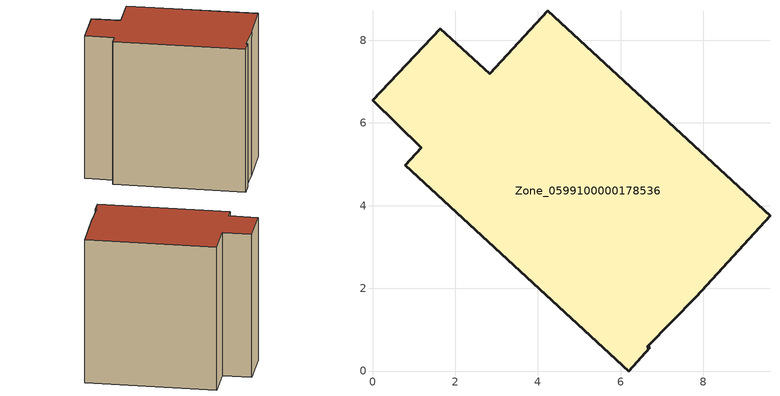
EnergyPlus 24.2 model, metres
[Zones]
Zone_0599100000178536
 floor ground (C_G): 1.18,5.4 0,6.55 1.63,8.28 2.83,7.19 4.23,8.71 9.61,3.75 7.83,1.8 6.64,0.59 6.7,0.56 6.19,0 0.79,4.98 z0
 wall outside (C_F): 2.83,7.19 1.63,8.28 0,6.55 1.18,5.4 0.79,4.98 6.19,0 6.7,0.56 6.64,0.59 7.83,1.8 9.61,3.75 4.23,8.71 2.83,7.19 z0:8.48
 roof outside (C_R): 6.19,0 6.7,0.56 6.64,0.59 7.83,1.8 9.61,3.75 4.23,8.71 2.83,7.19 1.63,8.28 0,6.55 1.18,5.4 0.79,4.98 z8.48
[BUILDING]
Pand.0599100000178536: North Axis=0; Terrain=City; Loads Convergence Tolerance Value=0.04; Temperature Convergence Tolerance Value=0.4; Solar Distribution=FullExterior; Maximum Number of Warmup Days=25; Minimum Number of Warmup Days=1
[Site:Location]
Rotterdam.The.Hague.AP_ZH_NLD Design_Conditions: Latitude=51.96; Longitude=4.45; Time Zone=1; Elevation=-4.5
[SITE:GROUNDTEMPERATURE:BUILDINGSURFACE]
18, 18, 18, 18, 18, 18, 18, 18, 18, 18, 18, 18
[MATERIAL] Thermal Absorptance=0.9; Solar Absorptance=0.7; Visible Absorptance=0.7
Name | Roughness | Thickness | Conductivity | Density | Specific Heat
G.TI.1946 | MediumSmooth | 0.15 | 1 | 540 | 1210
F.TI.1946 | Rough | 0.3 | 0.857143 | 1920 | 840
R.TI.1946 | MediumRough | 0.2 | 0.1 | 1500 | 1000
[CONSTRUCTION]
C_G: G.TI.1946
C_F: F.TI.1946
C_R: R.TI.1946
[ZONE]
Zone_0599100000178536: Type=1; Multiplier=1; Ceiling Height=Autocalculate; Volume=Autocalculate; Floor Area=autocalculate; Part of Total Floor Area=Yes
[ZONEINFILTRATION:DESIGNFLOWRATE]
Infil_Zone_0599100000178536: Zone or ZoneList or Space or SpaceList=Zone_0599100000178536; Schedule=AlwaysOn; Design Flow Rate Calculation Method=Flow/Area; Flow Rate per Floor Area=0.003; Constant Term Coefficient=1; Temperature Term Coefficient=0; Velocity Term Coefficient=0; Velocity Squared Term Coefficient=0
[HVACTEMPLATE:ZONE:IDEALLOADSAIRSYSTEM]
Zone_0599100000178536: Maximum Heating Supply Air Temperature=50; Minimum Cooling Supply Air Temperature=13; Maximum Heating Supply Air Humidity Ratio=0.0156; Minimum Cooling Supply Air Humidity Ratio=0.0077; Heating Limit=NoLimit; Cooling Limit=NoLimit; Dehumidification Control Type=ConstantSensibleHeatRatio; Cooling Sensible Heat Ratio=0.7; Dehumidification Setpoint=60; Humidification Control Type=None; Humidification Setpoint=30; Outdoor Air Method=None; Outdoor Air Flow Rate per Person=0.00944; Outdoor Air Flow Rate per Zone Floor Area=0; Outdoor Air Flow Rate per Zone=0; Demand Controlled Ventilation Type=None; Outdoor Air Economizer Type=NoEconomizer; Heat Recovery Type=None; Sensible Heat Recovery Effectiveness=0.7; Latent Heat Recovery Effectiveness=0.65
[ZONECONTROL:THERMOSTAT]
ThermostatControl_Zone_0599100000178536: Zone or ZoneList=Zone_0599100000178536; Control Type Schedule=DualSetpointControlType; Control 1=Thermostat_Zone_0599100000178536; Temperature Difference Between Cutout And Setpoint=0
[THERMOSTATSETPOINT:DUALSETPOINT]
Thermostat_Zone_0599100000178536: Heating Setpoint Temperature Schedule=HeatingSetpoint_Zone_0599100000178536; Cooling Setpoint Temperature Schedule=CoolingSetpoint_Zone_0599100000178536
[SCHEDULE:COMPACT]
HeatingSetpoint_Zone_0599100000178536: Through: 12/31, For: AllDays, Until: 24:00, 21
CoolingSetpoint_Zone_0599100000178536: Through: 12/31, For: AllDays, Until: 24:00, 24
DualSetpointControlType: Through: 12/31, For: AllDays, Until: 24:00, 4
AlwaysOn: Through: 12/31, For: AllDays, Until: 24:00, 1
